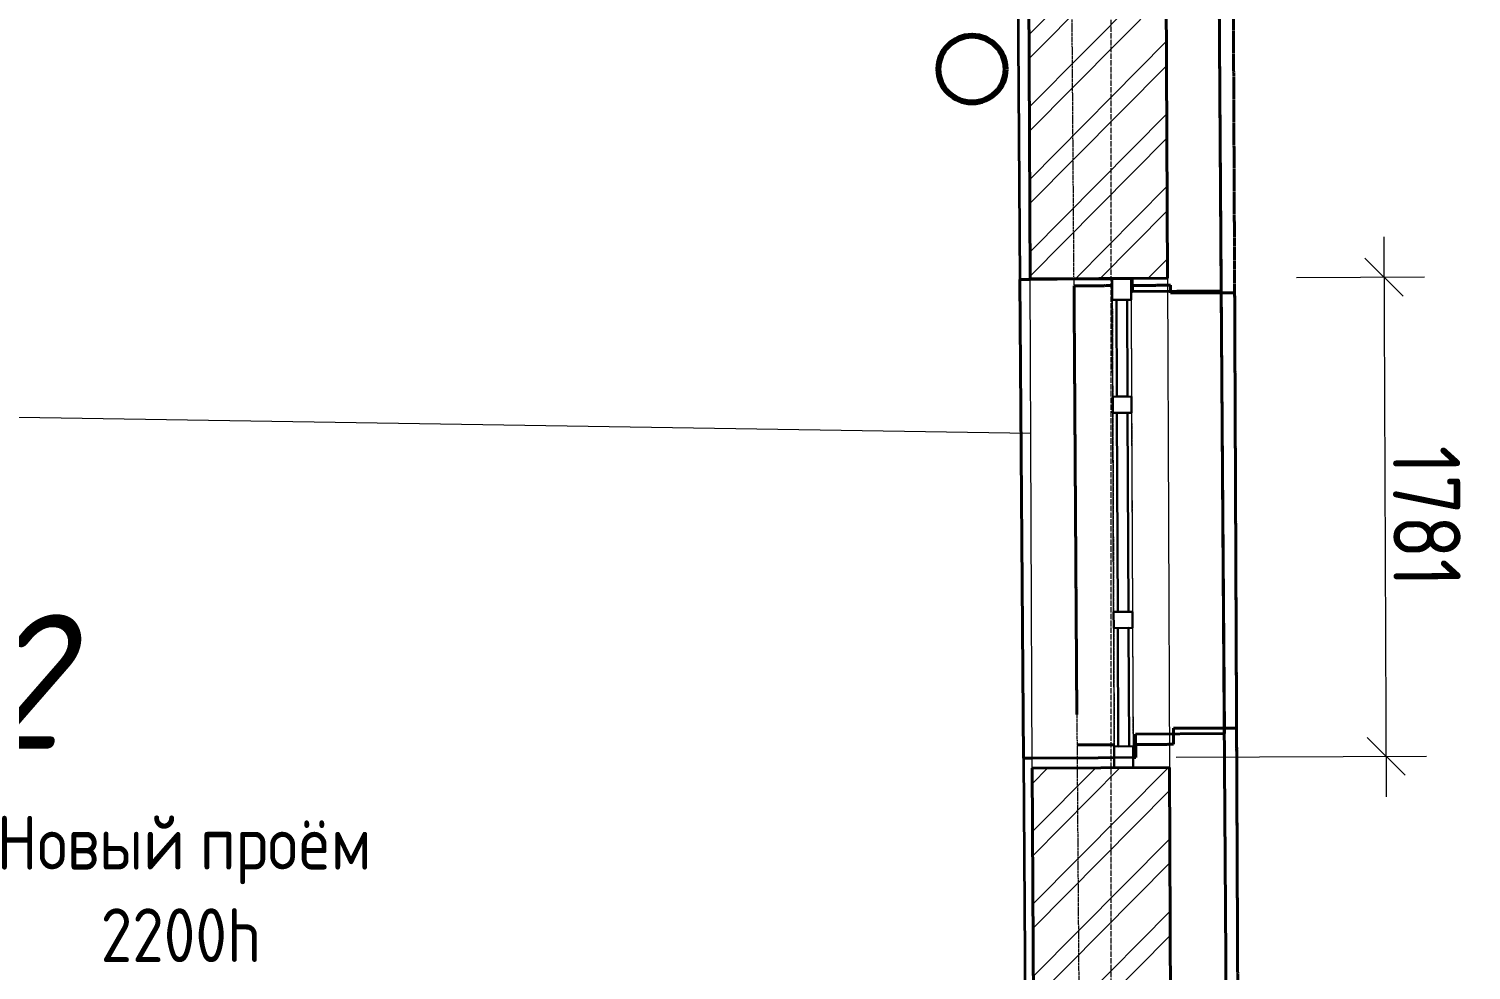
# Model space of a CAD drawing. Header units: millimetres. Extents: x 749182 to 2267578, y 70462 to 311449.
# Drawn here: x 2010106 to 2015469, y 96839 to 100338 of the extents above; entities that cross this region are included whole.
import ezdxf
from ezdxf import colors
from ezdxf.entities.mleader import LeaderData, LeaderLine
from ezdxf.math import Vec2, Vec3

# ---------------------------------------------------------------- set-up
doc = ezdxf.new("R2010")
doc.units = ezdxf.units.MM
for name, pattern in [('ADSK_Линия сетки', [25, 20, -2.5, 0, -2.5]), ('ADSK_Сверху', [4.5, 3, -1.5]), ('осеваяX2', [4, 2.5, -0.5, 0.5, -0.5])]:
    doc.linetypes.add(name, pattern=pattern)
doc.layers.get('Defpoints').update_dxf_attribs({"color": 255})
for name, color, linetype, lineweight in [('_ Окна', 7, 'Continuous', 30), ('Аннотация', 7, 'Continuous', 9), ('Витраж', 7, 'Continuous', 9), ('Окна', 7, 'Continuous', 18), ('Оси', 165, 'осеваяX2', 13), ('Панели витража', 7, 'Continuous', 9), ('Перекрытие', 7, 'Continuous', 18), ('Размер', 7, 'Continuous', 13), ('размеры', 7, 'Continuous', 9), ('Стены', 184, 'Continuous', 40), ('Стены наружные', 7, 'Continuous', 18), ('Стены разрез', 7, 'Continuous', 35), ('стояки', 7, 'Continuous', 9)]:
    doc.layers.add(name, color=color, linetype=linetype, lineweight=lineweight)
doc.layers.add('планы со стояками отопление_dwg', color=7, linetype='Continuous', lineweight=9, true_color=0x767676)
doc.styles.add('GOST 2.304_new', font='isocpeur.ttf', dxfattribs={"width": 0.9, "oblique": 15})
doc.styles.add('GOST Common_1', font='GOST_Common.ttf', dxfattribs={"width": 0.9, "height": 250})
doc.dimstyles.new('ADSK_Основной_2_мм_Округление_до_1_мм', dxfattribs={"dimscale": 304.8, "dimtxt": 201.142999, "dimasz": 0.463911, "dimexe": 0.492126, "dimexo": 0.492126, "dimgap": 0.098425, "dimtad": 1, "dimdec": 0, "dimdsep": 46, "dimtxsty": 'GOST Common_1', "dimblk1": 'OBLIQUE', "dimblk2": 'OBLIQUE', "dimsah": 1, "dimcen": 0.09, "dimdle": 0.492126, "dimazin": 2, "dimtfac": 1, "dimtdec": 4, "dimtix": 1, "dimtmove": 0, "dimatfit": 3, "dimfxl": 0, "dimtvp": 1, "dimtolj": 1, "dimtzin": 0, "dimlwd": 20, "dimlwe": 20, "dimarcsym": 0})

# ---------------------------------------------------------------- blocks, each defined once
blk = doc.blocks.new('Существующие стены 2 этаж - Существующие стены 2 этаж-699583-01 План 1-го этажа маркировочный')
at = {"layer": 'Стены', "color": 254, "linetype": 'ADSK_Сверху', "true_color": 0xe8c5d7}
for p, q in [((56344.1, 29409.7), (56381, 21103.7)), ((56369.3, 23741.1), (56358.5, 26157.8)), ((55772, 23766.4), (55914.1, 23767.3)), ((55914.1, 23767.3), (55772, 23766.4)), ((55782.4, 22172.9), (55772, 23766.4)), ((55772, 23766.4), (55782.4, 22172.9)), ((55984.1, 23767.7), (55990.8, 23767.8)), ((55990.8, 23767.8), (55984.1, 23767.7)), ((55990.8, 23767.8), (56130.8, 23768.7)), ((56130.8, 23768.7), (55990.8, 23767.8)), ((56130.8, 23768.7), (56131, 23740)), ((56131, 23740), (56130.8, 23768.7)), ((56131, 23740), (56369.3, 23741.1)), ((56369.3, 23741.1), (56131, 23740)), ((56376.4, 22122.8), (56369.3, 23741.1)), ((56376.4, 22122.8), (56369.3, 23741.1)), ((56369.3, 23741.1), (56376.4, 22122.8)), ((56376.4, 22122.8), (56141.6, 22121.8)), ((56141.6, 22121.8), (56376.4, 22122.8)), ((56141.6, 22121.8), (56142, 22062.2)), ((56142, 22062.2), (56141.6, 22121.8)), ((56381, 21103.7), (56376.4, 22122.8)), ((55921.5, 22060.7), (55783.2, 22059.8)), ((55783.2, 22059.8), (55921.5, 22060.7)), ((56002, 22061.3), (55991.5, 22061.2)), ((55991.5, 22061.2), (56002, 22061.3)), ((56142, 22062.2), (56002, 22061.3)), ((56002, 22061.3), (56142, 22062.2))]:
    blk.add_line(p, q, dxfattribs=at)
blk = doc.blocks.new('Прямоугольный импост - 70х20_60мм-1425182-01 План 1-го этажа маркировочный')
at = {"layer": 'Витраж', "color": 253, "linetype": 'ADSK_Сверху', "true_color": 0xaaaaaa}
for p, q in [((55919.5, 22524.5), (55919.6, 22494.5)), ((55989.5, 22524.8), (55989.6, 22494.8)), ((55921.5, 22054.5), (55921.9, 21974.5)), ((55991.5, 22054.8), (55991.9, 21974.8)), ((55921.9, 21974.5), (55991.9, 21974.8))]:
    blk.add_line(p, q, dxfattribs=at)
blk = doc.blocks.new('Прямоугольный импост - 70х20_60мм-1258642-01 План 1-го этажа маркировочный')
at = {"layer": 'Витраж', "color": 253, "linetype": 'ADSK_Сверху', "true_color": 0xaaaaaa}
for p, q in [((-80, 35), (0, 35)), ((0, 35), (0, -35)), ((0, -35), (-80, -35))]:
    blk.add_line(p, q, dxfattribs=at)
blk = doc.blocks.new('Прямоугольный импост - 70х20_60мм-1258643-01 План 1-го этажа маркировочный')
at = {"layer": 'Витраж', "color": 253, "linetype": 'ADSK_Сверху', "true_color": 0xaaaaaa}
for p, q in [((0, 35), (-80, 35)), ((0, -35), (0, 35)), ((-80, -35), (0, -35))]:
    blk.add_line(p, q, dxfattribs=at)
blk = doc.blocks.new('Прямоугольный импост - 70х20_60мм-1225850-01 План 1-го этажа маркировочный')
at = {"layer": 'Витраж', "color": 253, "linetype": 'ADSK_Сверху', "true_color": 0xaaaaaa}
for p, q in [((-6143.8, 27276.3), (-6143.8, 27306.3)), ((-6073.8, 27276.3), (-6073.8, 27306.3)), ((-6143.8, 26506.3), (-6143.8, 26536.3)), ((-6073.8, 26506.3), (-6073.8, 26536.3))]:
    blk.add_line(p, q, dxfattribs=at)
blk = doc.blocks.new('Прямоугольный импост - 70х20_60мм-1225113-01 План 1-го этажа маркировочный')
at = {"layer": 'Витраж', "color": 253, "linetype": 'ADSK_Сверху', "true_color": 0xaaaaaa}
for p, q in [((-6006, 10091.9), (-6006, 10121.9)), ((-5936, 10091.9), (-5936, 10121.9)), ((-6006, 9651.9), (-6006, 9731.9)), ((-5936, 9651.9), (-5936, 9731.9)), ((-6006, 9651.9), (-5936, 9651.9))]:
    blk.add_line(p, q, dxfattribs=at)
blk = doc.blocks.new('Прямоугольный импост - 70х60мм-1258640-01 План 1-го этажа маркировочный')
at = {"layer": 'Витраж', "color": 253, "linetype": 'ADSK_Сверху', "true_color": 0xaaaaaa}
for p, q in [((-30, 35), (30, 35)), ((30, -35), (-30, -35))]:
    blk.add_line(p, q, dxfattribs=at)
blk = doc.blocks.new('Прямоугольный импост - 70х60мм-1425184-01 План 1-го этажа маркировочный')
at = {"layer": 'Витраж', "color": 253, "linetype": 'ADSK_Сверху', "true_color": 0xaaaaaa}
for p, q in [((55989.6, 22494.8), (55919.6, 22494.5)), ((55919.6, 22494.5), (55921.5, 22054.5)), ((55989.6, 22494.8), (55991.5, 22054.8)), ((55921.5, 22054.5), (55991.5, 22054.8))]:
    blk.add_line(p, q, dxfattribs=at)
blk = doc.blocks.new('Прямоугольный импост - 70х60мм-1225009-01 План 1-го этажа маркировочный')
at = {"layer": 'Витраж', "color": 253, "linetype": 'ADSK_Сверху', "true_color": 0xaaaaaa}
for p, q in [((-5936, 11391.9), (-6006, 11391.9)), ((-6006, 11031.9), (-6006, 11391.9)), ((-5936, 11031.9), (-5936, 11391.9)), ((-6006, 11031.9), (-5936, 11031.9))]:
    blk.add_line(p, q, dxfattribs=at)
blk = doc.blocks.new('Прямоугольный импост - 70х60мм-1229542-01 План 1-го этажа маркировочный')
at = {"layer": 'Витраж', "color": 253, "linetype": 'ADSK_Сверху', "true_color": 0xaaaaaa}
for p, q in [((3808.5, 35377.6), (3738.5, 35377.6)), ((3738.5, 35377.6), (3738.5, 34637.6)), ((3808.5, 35377.6), (3808.5, 34637.6)), ((3738.5, 34637.6), (3808.5, 34637.6))]:
    blk.add_line(p, q, dxfattribs=at)
blk = doc.blocks.new('Существующие стены 1 эт - Существующие стены 1 эт-653793-01 План 1-го этажа маркировочный')
at = {"layer": 'Стены'}
for p, q in [((56302.6, 26193), (56339.4, 20901.7)), ((55848.5, 23792.1), (55570.7, 23790.1)), ((55609, 23790.4), (55570.7, 23790.1)), ((55570.7, 23790.1), (55609, 23790.4)), ((55583.5, 22010.4), (55570.7, 23790.1)), ((55570.7, 23790.1), (55583.5, 22010.4)), ((55583.5, 22010.4), (55570.7, 23790.1)), ((55914, 23792.6), (55848.5, 23792.1)), ((55988.5, 23793.2), (55984, 23793.1)), ((55988.9, 23745.6), (55988.5, 23793.2)), ((56319.6, 23747.9), (55988.9, 23745.6)), ((56319.6, 23747.9), (56331, 22102.4)), ((56000.7, 22100.1), (56331, 22102.4)), ((56001.4, 22013.4), (56000.7, 22100.1)), ((55583.5, 22010.4), (55861.4, 22012.4)), ((55583.5, 22010.4), (55616.7, 22010.6)), ((55616.7, 22010.6), (55583.5, 22010.4)), ((55861.4, 22012.4), (55921.7, 22012.8)), ((55991.7, 22013.4), (56001.4, 22013.4))]:
    blk.add_line(p, q, dxfattribs=at)
at = {"layer": 'Стены разрез'}
for p, q in [((55553.7, 26139.6), (55570.7, 23790.1)), ((56319.6, 23747.9), (56303, 26143)), ((55570.7, 23790.1), (55848.5, 23792.1)), ((55848.5, 23792.1), (55988.5, 23793.2)), ((55988.5, 23793.2), (55988.9, 23745.6)), ((55988.9, 23745.6), (56319.6, 23747.9)), ((56331, 22102.4), (56000.7, 22100.1)), ((56000.7, 22100.1), (56001.4, 22013.4)), ((56339.4, 20901.7), (56331, 22102.4)), ((55861.4, 22012.4), (55583.5, 22010.4)), ((55583.5, 22010.4), (55591.5, 20913.3)), ((56001.4, 22013.4), (55861.4, 22012.4))]:
    blk.add_line(p, q, dxfattribs=at)
blk = doc.blocks.new('Системная панель - _AR_Стекло_40мм_привязка по центру-V165-01 План 1-го этажа маркировочный')
at = {"layer": 'Панели витража', "lineweight": 30}
for p, q in [((180, 20), (-180, 20)), ((-180, 20), (-180, -20)), ((180, -20), (180, 20)), ((-180, -20), (180, -20))]:
    blk.add_line(p, q, dxfattribs=at)
blk = doc.blocks.new('Прямоугольный импост - 70х20_60мм-V166-01 План 1-го этажа маркировочный')
at = {"layer": 'Витраж', "lineweight": 30}
for p, q in [((-80, 35), (0, 35)), ((-80, -35), (-80, 35)), ((0, 35), (0, -35)), ((0, -35), (-80, -35))]:
    blk.add_line(p, q, dxfattribs=at)
blk = doc.blocks.new('Прямоугольный импост - 70х20_60мм-V167-01 План 1-го этажа маркировочный')
at = {"layer": 'Витраж', "lineweight": 30}
for p, q in [((0, 35), (-80, 35)), ((-80, 35), (-80, -35)), ((0, -35), (0, 35)), ((-80, -35), (0, -35))]:
    blk.add_line(p, q, dxfattribs=at)
blk = doc.blocks.new('Системная панель - _AR_Стекло_40мм_привязка по центру-1425186-01 План 1-го этажа маркировочный')
at = {"layer": 'Панели витража', "lineweight": 30}
for p, q in [((220, 20), (-220, 20)), ((-220, 20), (-220, -20)), ((220, -20), (220, 20)), ((-220, -20), (220, -20))]:
    blk.add_line(p, q, dxfattribs=at)
blk = doc.blocks.new('Витраж-стеклопакет - Глухой стеклопакет 40мм-1233085-01 План 1-го этажа маркировочный')
at = {"layer": '_ Окна'}
for p, q in [((370, 20), (-370, 20)), ((-370, 20), (-370, -20)), ((370, -20), (370, 20)), ((-370, -20), (370, -20))]:
    blk.add_line(p, q, dxfattribs=at)
blk = doc.blocks.new('Прямоугольный импост - 70х60мм-V62-01 План 1-го этажа маркировочный')
at = {"layer": 'Витраж'}
for p, q in [((3738.5, 35437.6), (3738.5, 35797.6)), ((3808.5, 35797.6), (3808.5, 35437.6))]:
    blk.add_line(p, q, dxfattribs=at)
blk = doc.blocks.new('Прямоугольный импост - 70х60мм-V168-01 План 1-го этажа маркировочный')
at = {"layer": 'Витраж'}
for p, q in [((55921.5, 22054.5), (55919.6, 22494.5)), ((55989.6, 22494.8), (55991.5, 22054.8))]:
    blk.add_line(p, q, dxfattribs=at)
blk = doc.blocks.new('Прямоугольный импост - 70х60мм-V169-01 План 1-го этажа маркировочный')
at = {"layer": 'Витраж', "lineweight": 30}
for p, q in [((-30, 35), (30, 35)), ((-30, 20), (-30, 35)), ((30, 35), (30, -35)), ((-30, -35), (-30, -20)), ((30, -35), (-30, -35))]:
    blk.add_line(p, q, dxfattribs=at)
blk = doc.blocks.new('Прямоугольный импост - 70х60мм-V63-01 План 1-го этажа маркировочный')
at = {"layer": 'Витраж'}
for p, q in [((3738.5, 34637.6), (3738.5, 35377.6)), ((3808.5, 35377.6), (3808.5, 34637.6))]:
    blk.add_line(p, q, dxfattribs=at)
blk = doc.blocks.new('Прямоугольный импост - 70х60мм-V170-01 План 1-го этажа маркировочный')
at = {"layer": 'Витраж', "lineweight": 30}
for p, q in [((-30, 35), (30, 35)), ((-30, -35), (-30, 35)), ((30, 35), (30, 20)), ((30, -35), (-30, -35)), ((30, -20), (30, -35))]:
    blk.add_line(p, q, dxfattribs=at)
blk = doc.blocks.new('планы со стояками отопление_dwg-1484427-01 План 1-го этажа маркировочный')
at = {"layer": 'стояки', "lineweight": 80}
blk.add_circle((227788.2, 180649.3), 124.3, dxfattribs=at)
blk = doc.blocks.new('_Oblique')
at = {"color": 0, "linetype": 'ByBlock', "lineweight": -2}
blk.add_line((-0.5, -0.5), (0.5, 0.5), dxfattribs=at)
blk = doc.blocks.new('*D2829')
at = {"layer": 'Defpoints', "color": 0, "lineweight": 20, "transparency": 16777216}
for p in [(2014669.2, 99413.4), (2014221.6, 97630), (2015152.7, 97634.1)]:
    blk.add_point(p, dxfattribs=at)
at = {"layer": 'размеры', "color": 0, "lineweight": 20, "transparency": 16777216}
for p, q in [((2015144.3, 99565.4), (2015153.3, 97484.1)), ((2014819.2, 99414), (2015295, 99416.1)), ((2014371.6, 97630.7), (2015302.7, 97634.7))]:
    blk.add_line(p, q, dxfattribs=at)
at = {"layer": 'размеры', "color": 0, "lineweight": 20, "transparency": 16777216, "xscale": 141.4, "yscale": 141.4, "zscale": 141.4}
for p, rotation in [((2015145, 99415.4), 90.24789436513397), ((2015152.7, 97634.1), 270.247894365134)]:
    blk.add_blockref('_Oblique', p, dxfattribs=dict(at, rotation=rotation))
at = {"layer": 'размеры', "color": 0, "lineweight": 20, "transparency": 16777216, "insert": (2015303.8, 98525.4), "char_height": 250, "width": 515.472, "attachment_point": 5, "rotation": 270.2479, "style": 'GOST Common_1'}
blk.add_mtext('\\A1;1781', dxfattribs=at)
blk = doc.blocks.new('_DotSmall')
at = {"color": 0, "linetype": 'ByBlock', "lineweight": 35, "const_width": 0.5}
blk.add_lwpolyline([(-0.0625, 0, 1), (0.0625, 0, 1)], format="xyb", close=True, dxfattribs=at)

msp = doc.modelspace()

# ---------------------------------------------------------------- hatches: boundary and pattern name
at = {"layer": 'Стены наружные', "lineweight": 9}
h = msp.add_hatch(dxfattribs=at)
h.set_pattern_fill('FP_5', color=256, angle=45, style=0, pattern_type=2)
h.set_pattern_definition([(45.2479, (1958220.23, 75616.62), (-135.2854, 134.1198), []), (45.2479, (1958310.03, 75617), (-135.2854, 134.1198), [])])
h.paths.add_polyline_path([(2014351.9123, 96478.1885), (2014347.0935, 97591.9656), (2013837.0982, 97589.759), (2013841.8974, 96480.5433), (2014347.0935, 96478.2108)])
h.paths.add_polyline_path([(2013829.2239, 99409.742), (2014339.2191, 99411.9485), (2014329.0654, 101758.7487), (2013819.0702, 101756.5421), (2013828.7054, 99529.5912)])
h.paths.add_polyline_path([(2013811.2175, 103571.5251), (2014251.2134, 103573.4288), (2014251.2133, 103573.4494), (2014321.2127, 103573.7523), (2014310.9064, 105955.8333), (2013800.9111, 105953.6268), (2013809.99, 103855.2503)])
h.paths.add_polyline_path([(2013796.8009, 106903.6179), (2014306.7961, 106905.8244), (2014292.2443, 110269.1578), (2013782.2491, 110266.9513), (2013796.7946, 106905.0783)])
h.paths.add_polyline_path([(2013774.5911, 112036.9347), (2014284.5863, 112039.1412), (2014252.8434, 119375.8252), (2013742.8386, 119375.8252), (2013774.5911, 112037.0803)])

# ---------------------------------------------------------------- linework, layer by layer
at = {"layer": 'Оси', "linetype": 'ADSK_Линия сетки'}
msp.add_line((2014130.1361, 71261.653), (2014130.1361, 120151.4054), dxfattribs=at)
at = {"layer": 'Перекрытие', "linetype": 'ADSK_Сверху'}
msp.add_line((2013958.796, 103856.4597), (2014012.7723, 96379.6664), dxfattribs=at)
at = {"layer": 'Перекрытие'}
msp.add_line((2013831.7116, 98834.7679), (2007741.4678, 98929.4515), dxfattribs=at)
at = {"layer": 'Стены наружные', "lineweight": 40}
for p, q in [((2013819.0702, 101756.5421), (2013829.2239, 99409.742)), ((2014339.2191, 99411.9485), (2014329.0655, 101758.7487)), ((2013829.2239, 99409.742), (2014339.2191, 99411.9485)), ((2014347.0935, 97591.9656), (2013837.0982, 97589.759)), ((2013837.0982, 97589.759), (2013841.8974, 96480.5433)), ((2014351.9123, 96478.1885), (2014347.0935, 97591.9656))]:
    msp.add_line(p, q, dxfattribs=at)
at = {"layer": 'Стены наружные'}
for p, q in [((2013837.0982, 97589.759), (2013829.2239, 99409.742)), ((2014339.2191, 99411.9485), (2014347.0935, 97591.9656))]:
    msp.add_line(p, q, dxfattribs=at)

# ---------------------------------------------------------------- block references
at = {"layer": 'Витраж', "color": 253, "linetype": 'ADSK_Сверху', "true_color": 0xaaaaaa}
for name, p, rotation in [('Прямоугольный импост - 70х20_60мм-1258643-01 План 1-го этажа маркировочный', (2014169.2207, 99411.213), 90.24789436769659), ('Прямоугольный импост - 70х20_60мм-1225113-01 План 1-го этажа маркировочный', (2008156.4749, 109037.2138), 180.2478943676967), ('Прямоугольный импост - 70х60мм-1225009-01 План 1-го этажа маркировочный', (2008150.8504, 110337.2016), 180.2478943676967), ('Прямоугольный импост - 70х20_60мм-1225850-01 План 1-го этажа маркировочный', (2007947.8789, 125420.8866), 180.2478943676953), ('Прямоугольный импост - 70х60мм-1229542-01 План 1-го этажа маркировочный', (2010550.9838, 63517.58), 0.2478943676952389)]:
    msp.add_blockref(name, p, dxfattribs=dict(at, rotation=rotation))
at = {"layer": 'Витраж'}
for name, p, rotation in [('Прямоугольный импост - 70х20_60мм-V167-01 План 1-го этажа маркировочный', (2014169.2207, 99411.213), 90.24789436769659), ('Прямоугольный импост - 70х60мм-V62-01 План 1-го этажа маркировочный', (2010550.9838, 63517.58), 0.2478943676952389), ('Прямоугольный импост - 70х60мм-V63-01 План 1-го этажа маркировочный', (2010550.9838, 63517.58), 0.2478943676952389)]:
    msp.add_blockref(name, p, dxfattribs=dict(at, rotation=rotation))
at = {"layer": 'Витраж', "color": 253, "linetype": 'ADSK_Сверху', "true_color": 0xaaaaaa, "extrusion": (0, 0, -1), "rotation": 269.7521056323035}
for name, p in [('Прямоугольный импост - 70х60мм-1258640-01 План 1-го этажа маркировочный', (-2014171.2542, 98941.2174)), ('Прямоугольный импост - 70х60мм-1258640-01 План 1-го этажа маркировочный', (-2014174.7154, 98141.2249)), ('Прямоугольный импост - 70х20_60мм-1258642-01 План 1-го этажа маркировочный', (-2014177.0951, 97591.2301))]:
    msp.add_blockref(name, p, dxfattribs=at)
at = {"layer": 'Витраж', "extrusion": (0, 0, -1), "rotation": 269.7521056323035}
for name, p in [('Прямоугольный импост - 70х60мм-V170-01 План 1-го этажа маркировочный', (-2014171.2542, 98941.2174)), ('Прямоугольный импост - 70х60мм-V169-01 План 1-го этажа маркировочный', (-2014174.7154, 98141.2249)), ('Прямоугольный импост - 70х20_60мм-V166-01 План 1-го этажа маркировочный', (-2014177.0951, 97591.2301))]:
    msp.add_blockref(name, p, dxfattribs=at)
at = {"layer": 'Витраж', "color": 253, "linetype": 'ADSK_Сверху', "true_color": 0xaaaaaa}
for name in ['Прямоугольный импост - 70х20_60мм-1425182-01 План 1-го этажа маркировочный', 'Прямоугольный импост - 70х60мм-1425184-01 План 1-го этажа маркировочный']:
    msp.add_blockref(name, (1958220.2258, 75616.6187), dxfattribs=at)
at = {"layer": 'Витраж'}
msp.add_blockref('Прямоугольный импост - 70х60мм-V168-01 План 1-го этажа маркировочный', (1958220.2258, 75616.6187), dxfattribs=at)
at = {"layer": 'Окна', "rotation": 270.2478943676966}
msp.add_blockref('Витраж-стеклопакет - Глухой стеклопакет 40мм-1233085-01 План 1-го этажа маркировочный', (2014172.9848, 98541.2212), dxfattribs=at)
at = {"layer": 'Панели витража', "rotation": 270.2478943676966}
for name, p in [('Системная панель - _AR_Стекло_40мм_привязка по центру-V165-01 План 1-го этажа маркировочный', (2014170.3456, 99151.2155)), ('Системная панель - _AR_Стекло_40мм_привязка по центру-1425186-01 План 1-го этажа маркировочный', (2014175.7971, 97891.2273))]:
    msp.add_blockref(name, p, dxfattribs=at)
at = {"layer": 'планы со стояками отопление_dwg', "color": 6, "true_color": 0xff00ff}
msp.add_blockref('планы со стояками отопление_dwg-1484427-01 План 1-го этажа маркировочный', (1785824.7266, -80460.4271), dxfattribs=at)
at = {"layer": 'Стены', "color": 254, "linetype": 'ADSK_Сверху', "true_color": 0xe8c5d7}
msp.add_blockref('Существующие стены 2 этаж - Существующие стены 2 этаж-699583-01 План 1-го этажа маркировочный', (1958220.2258, 75616.6187), dxfattribs=at)
at = {"layer": 'Стены', "color": 243, "true_color": 0xbb5389}
msp.add_blockref('Существующие стены 1 эт - Существующие стены 1 эт-653793-01 План 1-го этажа маркировочный', (1958220.2258, 75616.6187), dxfattribs=at)

# ---------------------------------------------------------------- texts
at = {"layer": 'Defpoints', "color": 2, "lineweight": 9, "char_height": 200, "width": 815.316187, "attachment_point": 1, "style": 'GOST Common_1'}
for s, insert in [('Новый', (2009985.7212, 97413.023)), ('проём', (2010741.7681, 97413.023))]:
    msp.add_mtext(s, dxfattribs=dict(at, insert=insert))
at = {"layer": 'Аннотация', "insert": (2010372.6743, 97069.0647), "char_height": 200, "width": 793.670625, "attachment_point": 1, "style": 'GOST Common_1'}
msp.add_mtext('2200h', dxfattribs=at)

# ---------------------------------------------------------------- dimensions: what is measured, and where the dimension line sits
at = {"layer": 'размеры', "lineweight": 20}
dim = msp.add_linear_dim(base=(2015152.6771, 97634.0711), p1=(2014669.216, 99413.3763), p2=(2014221.5904, 97630.0426), angle=270.2478944, dimstyle='ADSK_Основной_2_мм_Округление_до_1_мм', override={"dimpost": '<>', "dimfxl": 1838.653751}, dxfattribs=at)
dim.commit()
dim.dimension.update_dxf_attribs({"geometry": '*D2829', "text_midpoint": (2015303.8221, 98525.4235)})

# ---------------------------------------------------------------- leaders
at = {"layer": 'Размер', "color": 20, "ltscale": 20}
ml = msp.add_multileader_mtext('Standard', dxfattribs=at)
ml.set_content('\\A1;РМ-2', color=20, style='GOST 2.304_new')
ml.set_leader_properties()
ml.set_arrow_properties(name='DOTSMALL')
ml.build(insert=Vec2(0, 0))
ml.multileader.update_dxf_attribs({"text_left_attachment_type": 6, "text_right_attachment_type": 6, "dogleg_length": 1, "arrow_head_size": 100})
ctx = ml.context
ctx.base_point, ctx.char_height, ctx.arrow_head_size, ctx.landing_gap_size, ctx.plane_origin = Vec3(2008727.6272, 97562.1469), 500, 100, 0, Vec3(1986941.8673, 240171.3694)
ctx.left_attachment, ctx.right_attachment, ctx.text_align_type = 6, 6, 1
notes = []
notes.append((ctx, [(1, (1, 1, 0), (2008707.6272, 97562.1469), (1, 0), 20, [(0, [(2007711.8281, 98241.4576)], 0, [])])]))
ctx.mtext.insert, ctx.mtext.rotation, ctx.mtext.width, ctx.mtext.alignment, ctx.mtext.flow_direction = Vec3(2009514.1017, 98162.1469), 6.283185307, 1286.674802, 2, 5
for ctx, leaders in notes:
    for number, flags, end, landing, length, lines in leaders:
        leader = LeaderData()
        leader.index, (leader.has_last_leader_line, leader.has_dogleg_vector, leader.attachment_direction) = number, flags
        leader.last_leader_point, leader.dogleg_vector, leader.dogleg_length = Vec3(end), Vec3(landing), length
        for number, points, colour, breaks in lines:
            line = LeaderLine()
            line.index, line.vertices, line.color, line.breaks = number, Vec3.list(points), colors.encode_raw_color(colour), breaks
            leader.lines.append(line)
        ctx.leaders.append(leader)

doc.saveas('drawing.dxf')
